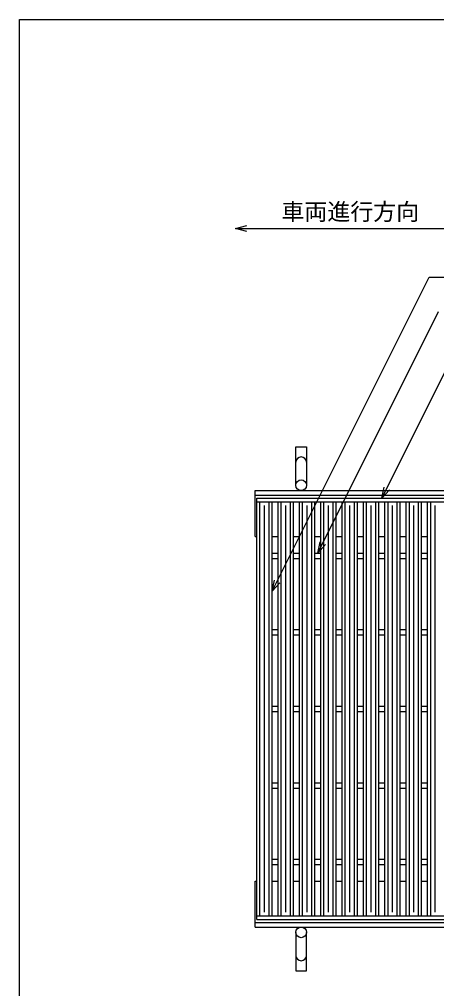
# Model space of a CAD drawing. Units: millimetres, scale not verified. Extents: x -1820 to 1724, y -1285 to 1059.
# Drawn here: x -1736 to -1191, y -207 to 1059 of the extents above; entities that cross this region are included whole.
import ezdxf
from ezdxf.enums import TextEntityAlignment as Align

# ---------------------------------------------------------------- set-up
doc = ezdxf.new("R2010")
doc.units = ezdxf.units.MM
doc.header["$LTSCALE"] = 10
for name, color, linetype, lineweight in [('0_2', 150, 'Continuous', 25), ('16', 3, 'Continuous', 25), ('19', 6, 'Continuous', 25), ('22', 2, 'Continuous', 25)]:
    doc.layers.add(name, color=color, linetype=linetype, lineweight=lineweight)
doc.styles.add('ベクトル', font='')
doc.styles.get('ベクトル').set_extended_font_data('ベクトル')

msp = doc.modelspace()

# ---------------------------------------------------------------- linework, layer by layer
at = {"layer": '0_2'}
for p, q in [((-1736, -1141), (-1736, 1059)), ((-1736, 1059), (1724, 1059))]:
    msp.add_line(p, q, dxfattribs=at)
at = {"layer": '0_2', "color": 4}
for p, q in [((-1453.83, 785.83), (-1438.83, 789.83)), ((-1438.83, 781.83), (-1453.83, 785.83)), ((-1453.83, 785.83), (-1153.83, 785.83))]:
    msp.add_line(p, q, dxfattribs=at)
at = {"layer": '16'}
for p, q in [((-1426, 433.5), (-430, 433.5)), ((-1426, 429), (-1426, 433.5)), ((-1426, 429), (-430, 429)), ((-1426, -112), (-1426, 429)), ((-1426, 429), (-1406, 429)), ((-1422, -112), (-1422, 429)), ((-1416, -107), (-1416, 424)), ((-1410, -112), (-1410, 429)), ((-1406, -112), (-1406, 429)), ((-1398.1, -112), (-1398.1, 429)), ((-1398.1, 429), (-1378.1, 429)), ((-1394.1, -112), (-1394.1, 429)), ((-1388.1, -107), (-1388.1, 424)), ((-1382.1, -112), (-1382.1, 429)), ((-1378.1, -112), (-1378.1, 429)), ((-1370.2, -112), (-1370.2, 429)), ((-1370.2, 429), (-1350.2, 429)), ((-1366.2, -112), (-1366.2, 429)), ((-1360.2, -107), (-1360.2, 424)), ((-1354.2, -112), (-1354.2, 429)), ((-1350.2, -112), (-1350.2, 429)), ((-1342.3, -112), (-1342.3, 429)), ((-1342.3, 429), (-1322.3, 429)), ((-1338.3, -112), (-1338.3, 429)), ((-1332.3, -107), (-1332.3, 424)), ((-1326.3, -112), (-1326.3, 429)), ((-1322.3, -112), (-1322.3, 429)), ((-1314.4, -112), (-1314.4, 429)), ((-1314.4, 429), (-1294.4, 429)), ((-1310.4, -112), (-1310.4, 429)), ((-1304.4, -107), (-1304.4, 424)), ((-1298.4, -112), (-1298.4, 429)), ((-1294.4, -112), (-1294.4, 429)), ((-1286.5, -112), (-1286.5, 429)), ((-1286.5, 429), (-1266.5, 429)), ((-1282.5, -112), (-1282.5, 429)), ((-1276.5, -107), (-1276.5, 424)), ((-1270.5, -112), (-1270.5, 429)), ((-1266.5, -112), (-1266.5, 429)), ((-1258.6, -112), (-1258.6, 429)), ((-1258.6, 429), (-1238.6, 429)), ((-1254.6, -112), (-1254.6, 429)), ((-1248.6, -107), (-1248.6, 424)), ((-1242.6, -112), (-1242.6, 429)), ((-1238.6, -112), (-1238.6, 429)), ((-1230.7, -112), (-1230.7, 429)), ((-1230.7, 429), (-1210.7, 429)), ((-1226.7, -112), (-1226.7, 429)), ((-1220.7, -107), (-1220.7, 424)), ((-1214.7, -112), (-1214.7, 429)), ((-1210.7, -112), (-1210.7, 429)), ((-1202.8, -112), (-1202.8, 429)), ((-1202.8, 429), (-1182.8, 429)), ((-1198.8, -112), (-1198.8, 429)), ((-1192.8, -107), (-1192.8, 424)), ((-1406, 362), (-1398.1, 362)), ((-1406, 355), (-1398.1, 355)), ((-1378.1, 362), (-1370.2, 362)), ((-1378.1, 355), (-1370.2, 355)), ((-1350.2, 362), (-1342.3, 362)), ((-1350.2, 355), (-1342.3, 355)), ((-1322.3, 362), (-1314.4, 362)), ((-1322.3, 355), (-1314.4, 355)), ((-1294.4, 362), (-1286.5, 362)), ((-1294.4, 355), (-1286.5, 355)), ((-1266.5, 362), (-1258.6, 362)), ((-1266.5, 355), (-1258.6, 355)), ((-1238.6, 362), (-1230.7, 362)), ((-1238.6, 355), (-1230.7, 355)), ((-1210.7, 362), (-1202.8, 362)), ((-1210.7, 355), (-1202.8, 355)), ((-1406, 262), (-1398.1, 262)), ((-1406, 255), (-1398.1, 255)), ((-1378.1, 262), (-1370.2, 262)), ((-1378.1, 255), (-1370.2, 255)), ((-1350.2, 262), (-1342.3, 262)), ((-1350.2, 255), (-1342.3, 255)), ((-1322.3, 262), (-1314.4, 262)), ((-1322.3, 255), (-1314.4, 255)), ((-1294.4, 262), (-1286.5, 262)), ((-1294.4, 255), (-1286.5, 255)), ((-1266.5, 262), (-1258.6, 262)), ((-1266.5, 255), (-1258.6, 255)), ((-1238.6, 262), (-1230.7, 262)), ((-1238.6, 255), (-1230.7, 255)), ((-1210.7, 262), (-1202.8, 262)), ((-1210.7, 255), (-1202.8, 255)), ((-1406, 162), (-1398.1, 162)), ((-1406, 155), (-1398.1, 155)), ((-1378.1, 162), (-1370.2, 162)), ((-1378.1, 155), (-1370.2, 155)), ((-1350.2, 162), (-1342.3, 162)), ((-1350.2, 155), (-1342.3, 155)), ((-1322.3, 162), (-1314.4, 162)), ((-1322.3, 155), (-1314.4, 155)), ((-1294.4, 162), (-1286.5, 162)), ((-1294.4, 155), (-1286.5, 155)), ((-1266.5, 162), (-1258.6, 162)), ((-1266.5, 155), (-1258.6, 155)), ((-1238.6, 162), (-1230.7, 162)), ((-1238.6, 155), (-1230.7, 155)), ((-1210.7, 162), (-1202.8, 162)), ((-1210.7, 155), (-1202.8, 155)), ((-1406, 62), (-1398.1, 62)), ((-1406, 55), (-1398.1, 55)), ((-1378.1, 62), (-1370.2, 62)), ((-1378.1, 55), (-1370.2, 55)), ((-1350.2, 62), (-1342.3, 62)), ((-1350.2, 55), (-1342.3, 55)), ((-1322.3, 62), (-1314.4, 62)), ((-1322.3, 55), (-1314.4, 55)), ((-1294.4, 62), (-1286.5, 62)), ((-1294.4, 55), (-1286.5, 55)), ((-1266.5, 62), (-1258.6, 62)), ((-1266.5, 55), (-1258.6, 55)), ((-1238.6, 62), (-1230.7, 62)), ((-1238.6, 55), (-1230.7, 55)), ((-1210.7, 62), (-1202.8, 62)), ((-1210.7, 55), (-1202.8, 55)), ((-1406, -38), (-1398.1, -38)), ((-1406, -45), (-1398.1, -45)), ((-1378.1, -38), (-1370.2, -38)), ((-1378.1, -45), (-1370.2, -45)), ((-1350.2, -38), (-1342.3, -38)), ((-1350.2, -45), (-1342.3, -45)), ((-1322.3, -38), (-1314.4, -38)), ((-1322.3, -45), (-1314.4, -45)), ((-1294.4, -38), (-1286.5, -38)), ((-1294.4, -45), (-1286.5, -45)), ((-1266.5, -38), (-1258.6, -38)), ((-1266.5, -45), (-1258.6, -45)), ((-1238.6, -38), (-1230.7, -38)), ((-1238.6, -45), (-1230.7, -45)), ((-1210.7, -38), (-1202.8, -38)), ((-1210.7, -45), (-1202.8, -45)), ((-1426, -112), (-430, -112)), ((-1426, -116.5), (-1426, -112)), ((-1426, -112), (-1406, -112)), ((-1398.1, -112), (-1378.1, -112)), ((-1370.2, -112), (-1350.2, -112)), ((-1342.3, -112), (-1322.3, -112)), ((-1314.4, -112), (-1294.4, -112)), ((-1286.5, -112), (-1266.5, -112)), ((-1258.6, -112), (-1238.6, -112)), ((-1230.7, -112), (-1210.7, -112)), ((-1202.8, -112), (-1182.8, -112)), ((-1426, -116.5), (-430, -116.5))]:
    msp.add_line(p, q, dxfattribs=at)
at = {"layer": '19'}
for p, q in [((-1375, 450.5), (-1375, 500.5)), ((-1375, 500.5), (-1361, 500.5)), ((-1361, 500.5), (-1361, 450.5)), ((-1428, 443.5), (-428, 443.5)), ((-1428, 383.5), (-1428, 443.5)), ((-1428, 437.5), (-428, 437.5)), ((-1428, 383.5), (-1426, 383.5)), ((-1406, 383.5), (-1398.1, 383.5)), ((-1378.1, 383.5), (-1370.2, 383.5)), ((-1350.2, 383.5), (-1342.3, 383.5)), ((-1322.3, 383.5), (-1314.4, 383.5)), ((-1294.4, 383.5), (-1286.5, 383.5)), ((-1266.5, 383.5), (-1258.6, 383.5)), ((-1238.6, 383.5), (-1230.7, 383.5)), ((-1210.7, 383.5), (-1202.8, 383.5)), ((-1428, -126.5), (-1428, -66.5)), ((-1428, -66.5), (-1426, -66.5)), ((-1406, -66.5), (-1398.1, -66.5)), ((-1378.1, -66.5), (-1370.2, -66.5)), ((-1350.2, -66.5), (-1342.3, -66.5)), ((-1322.3, -66.5), (-1314.4, -66.5)), ((-1294.4, -66.5), (-1286.5, -66.5)), ((-1266.5, -66.5), (-1258.6, -66.5)), ((-1238.6, -66.5), (-1230.7, -66.5)), ((-1210.7, -66.5), (-1202.8, -66.5)), ((-1428, -120.5), (-428, -120.5)), ((-1428, -126.5), (-428, -126.5)), ((-1375, -133.5), (-1375, -183.5)), ((-1361, -183.5), (-1361, -133.5)), ((-1375, -183.5), (-1361, -183.5))]:
    msp.add_line(p, q, dxfattribs=at)
for centre in [(-1368, 450.5), (-1368, -133.5)]:
    msp.add_circle(centre, 7, dxfattribs=at)
for centre, start, end in [((-1368, 480.5), 0, 180), ((-1368, -163.5), 180, 0)]:
    msp.add_arc(centre, 7, start, end, dxfattribs=at)
at = {"layer": '22', "color": 4}
for p, q in [((-1406, 312), (-1200.75, 722.5)), ((-1200.75, 722.5), (-740.75, 722.5)), ((-1346.25, 362), (-1188.5, 677.5)), ((-1262.55, 433.5), (-1164.8, 629)), ((-1262.55, 433.5), (-1259.55, 448.1)), ((-1262.55, 433.5), (-1252.55, 444.5)), ((-1346.25, 362), (-1343.25, 376.6)), ((-1346.25, 362), (-1336.25, 373)), ((-1406, 312), (-1403, 326.6)), ((-1406, 312), (-1396, 323))]:
    msp.add_line(p, q, dxfattribs=at)

# ---------------------------------------------------------------- texts
at = {"layer": '0_2', "color": 2, "style": 'ベクトル'}
msp.add_text('車両進行方向', height=21.99, dxfattribs=at).set_placement((-1393.83, 807.83), align=Align.MIDDLE_LEFT)

doc.saveas('drawing.dxf')
